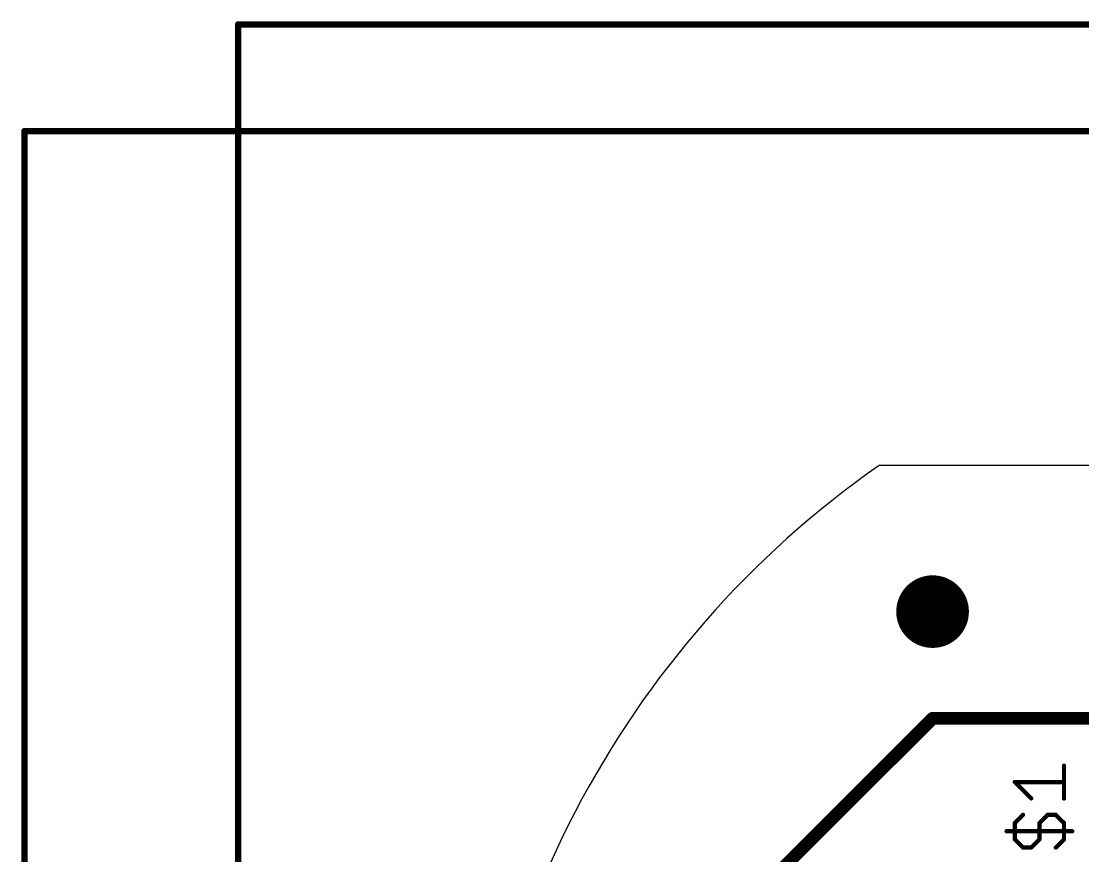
# Model space of a CAD drawing. Extents: x 27.9 to 92.8, y 25.3 to 83.9.
# Drawn here: x 27.86 to 53.1, y 64.04 to 83.9 of the extents above; entities that cross this region are included whole.
import ezdxf

# ---------------------------------------------------------------- set-up
doc = ezdxf.new("R2010")
doc.units = 0
for name, color, linetype in [('1', 22, 'CONTINUOUS'), ('16', 175, 'CONTINUOUS'), ('20', 7, 'CONTINUOUS'), ('25', 253, 'CONTINUOUS'), ('29', 253, 'CONTINUOUS'), ('30', 253, 'CONTINUOUS')]:
    doc.layers.add(name, color=color, linetype=linetype)

msp = doc.modelspace()

# ---------------------------------------------------------------- linework, layer by layer
at = {"layer": '1', "const_width": 0.1524}
for points in [[(88.9, 83.82), (33.02, 83.82)], [(33.02, 83.82), (33.02, 82.55)], [(33.02, 82.55), (33.02, 25.4)]]:
    msp.add_lwpolyline(points, dxfattribs=at)
at = {"layer": '1', "const_width": 0.0762}
for points in [[(33.02, 83.8581, 1), (33.02, 83.7819)], [(33.0581, 83.82, 1), (32.9819, 83.82)], [(33.0581, 82.55, 1), (32.9819, 82.55)], [(32.9819, 82.55, 1), (33.0581, 82.55)]]:
    msp.add_lwpolyline(points, format="xyb", dxfattribs=at)
at = {"layer": '16'}
for points, const_width in [([(27.94, 81.28), (92.71, 81.28)], 0.1524), ([(27.94, 27.94), (27.94, 81.28)], 0.1524), ([(49.53, 67.31), (42.2275, 60.0075)], 0.3048), ([(62.23, 67.31), (49.53, 67.31)], 0.3048)]:
    msp.add_lwpolyline(points, dxfattribs=dict(at, const_width=const_width))
for points, const_width in [([(27.94, 81.3181, 1), (27.94, 81.2419)], 0.0762), ([(27.9781, 81.28, 1), (27.9019, 81.28)], 0.0762), ([(49.53, 67.3862, 1), (49.53, 67.2338)], 0.1524), ([(49.5839, 67.2561, 1), (49.4761, 67.3639)], 0.1524)]:
    msp.add_lwpolyline(points, format="xyb", dxfattribs=dict(at, const_width=const_width))
at = {"layer": '20'}
msp.add_line((76.18, 73.33), (48.26, 73.33), dxfattribs=at)
msp.add_circle((49.53, 69.85), 0.762, dxfattribs=at)
msp.add_arc((61.4834, 54.445), 23.0543, 125, 235, dxfattribs=at)
at = {"layer": '25', "const_width": 0.1016}
for points in [[(52.6542, 65.4055), (52.6542, 66.1851)], [(51.8746, 65.4055), (51.4848, 65.7953)], [(51.4848, 65.7953), (52.6542, 65.7953)], [(51.4848, 64.8208), (51.6797, 65.0157)], [(51.4848, 64.431), (51.4848, 64.8208)], [(52.2644, 65.0157), (52.0695, 64.8208)], [(52.0695, 64.8208), (52.0695, 64.431)], [(52.4593, 65.0157), (52.2644, 65.0157)], [(52.6542, 64.8208), (52.4593, 65.0157)], [(52.6542, 64.431), (52.6542, 64.8208)], [(51.2899, 64.6259), (52.8491, 64.6259)], [(51.6797, 64.2361), (51.4848, 64.431)], [(52.0695, 64.431), (51.8746, 64.2361)], [(52.4593, 64.2361), (52.6542, 64.431)], [(51.8746, 64.2361), (51.6797, 64.2361)]]:
    msp.add_lwpolyline(points, dxfattribs=at)
at = {"layer": '25', "const_width": 0.0508}
for points in [[(52.6796, 66.1851, 1), (52.6288, 66.1851)], [(51.5028, 65.8133, 1), (51.4668, 65.7773)], [(51.4848, 65.8207, 1), (51.4848, 65.7699)], [(52.6542, 65.7699, 1), (52.6542, 65.8207)], [(51.8566, 65.3875, 1), (51.8926, 65.4235)], [(52.6288, 65.4055, 1), (52.6796, 65.4055)], [(51.4668, 64.8388, 1), (51.5028, 64.8028)], [(51.5102, 64.8208, 1), (51.4594, 64.8208)], [(51.6977, 64.9977, 1), (51.6617, 65.0337)], [(52.0515, 64.8388, 1), (52.0875, 64.8028)], [(52.0949, 64.8208, 1), (52.0441, 64.8208)], [(52.2644, 65.0411, 1), (52.2644, 64.9903)], [(52.2824, 64.9977, 1), (52.2464, 65.0337)], [(52.4773, 65.0337, 1), (52.4413, 64.9977)], [(52.4593, 64.9903, 1), (52.4593, 65.0411)], [(52.6796, 64.8208, 1), (52.6288, 64.8208)], [(52.6362, 64.8028, 1), (52.6722, 64.8388)], [(51.2899, 64.6513, 1), (51.2899, 64.6005)], [(52.8491, 64.6005, 1), (52.8491, 64.6513)], [(51.5028, 64.449, 1), (51.4668, 64.413)], [(51.4594, 64.431, 1), (51.5102, 64.431)], [(52.0441, 64.431, 1), (52.0949, 64.431)], [(52.0875, 64.413, 1), (52.0515, 64.449)], [(52.6288, 64.431, 1), (52.6796, 64.431)], [(52.6722, 64.413, 1), (52.6362, 64.449)], [(51.6797, 64.2615, 1), (51.6797, 64.2107)], [(51.6617, 64.2181, 1), (51.6977, 64.2541)], [(51.8566, 64.2541, 1), (51.8926, 64.2181)], [(51.8746, 64.2107, 1), (51.8746, 64.2615)], [(52.4413, 64.2541, 1), (52.4773, 64.2181)]]:
    msp.add_lwpolyline(points, format="xyb", dxfattribs=at)
at = {"layer": '29', "const_width": 0.8636}
msp.add_lwpolyline([(49.53, 69.4182, 1), (49.53, 70.2818, 1), (49.53, 69.4182)], format="xyb", dxfattribs=at)
at = {"layer": '30', "const_width": 0.8636}
msp.add_lwpolyline([(49.53, 69.4182, 1), (49.53, 70.2818, 1), (49.53, 69.4182)], format="xyb", dxfattribs=at)

doc.saveas('drawing.dxf')
